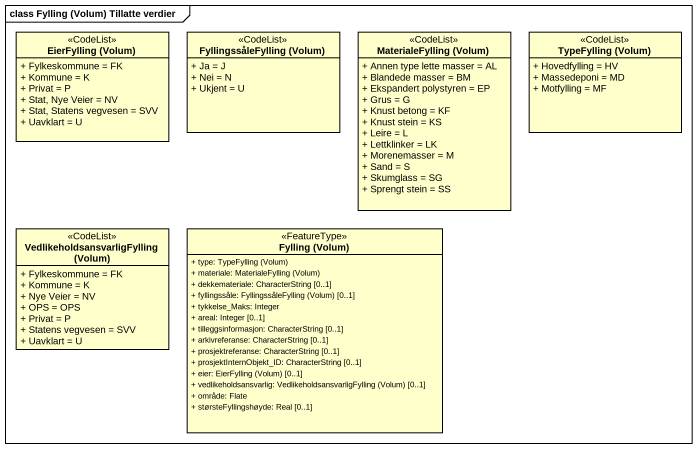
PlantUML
@startuml
mainframe class Fylling (Volum) Tillatte verdier
hide circle
hide empty members
skinparam classAttributeIconSize 0
class "EierFylling (Volum)" as EierFylling_Volum <<CodeList>> {
  + Fylkeskommune = FK
  + Kommune = K
  + Privat = P
  + Stat, Nye Veier = NV
  + Stat, Statens vegvesen = SVV
  + Uavklart = U
}
class "FyllingssåleFylling (Volum)" as FyllingssåleFylling_Volum <<CodeList>> {
  + Ja = J
  + Nei = N
  + Ukjent = U
}
class "MaterialeFylling (Volum)" as MaterialeFylling_Volum <<CodeList>> {
  + Annen type lette masser = AL
  + Blandede masser = BM
  + Ekspandert polystyren = EP
  + Grus = G
  + Knust betong = KF
  + Knust stein = KS
  + Leire = L
  + Lettklinker = LK
  + Morenemasser = M
  + Sand = S
  + Skumglass = SG
  + Sprengt stein = SS
}
class "TypeFylling (Volum)" as TypeFylling_Volum <<CodeList>> {
  + Hovedfylling = HV
  + Massedeponi = MD
  + Motfylling = MF
}
class "VedlikeholdsansvarligFylling (Volum)" as VedlikeholdsansvarligFylling <<CodeList>> {
  + Fylkeskommune = FK
  + Kommune = K
  + Nye Veier = NV
  + OPS = OPS
  + Privat = P
  + Statens vegvesen = SVV
  + Uavklart = U
}
class "Fylling (Volum)" as Fylling_Volum <<FeatureType>> {
  {field} + type: TypeFylling (Volum)
  {field} + materiale: MaterialeFylling (Volum)
  + dekkemateriale: CharacterString [0..1]
  {field} + fyllingssåle: FyllingssåleFylling (Volum) [0..1]
  + tykkelse_Maks: Integer
  + areal: Integer [0..1]
  + tilleggsinformasjon: CharacterString [0..1]
  + arkivreferanse: CharacterString [0..1]
  + prosjektreferanse: CharacterString [0..1]
  + prosjektInternObjekt_ID: CharacterString [0..1]
  {field} + eier: EierFylling (Volum) [0..1]
  {field} + vedlikeholdsansvarlig: VedlikeholdsansvarligFylling (Volum) [0..1]
  + område: Flate
  + størsteFyllingshøyde: Real [0..1]
}
@enduml
